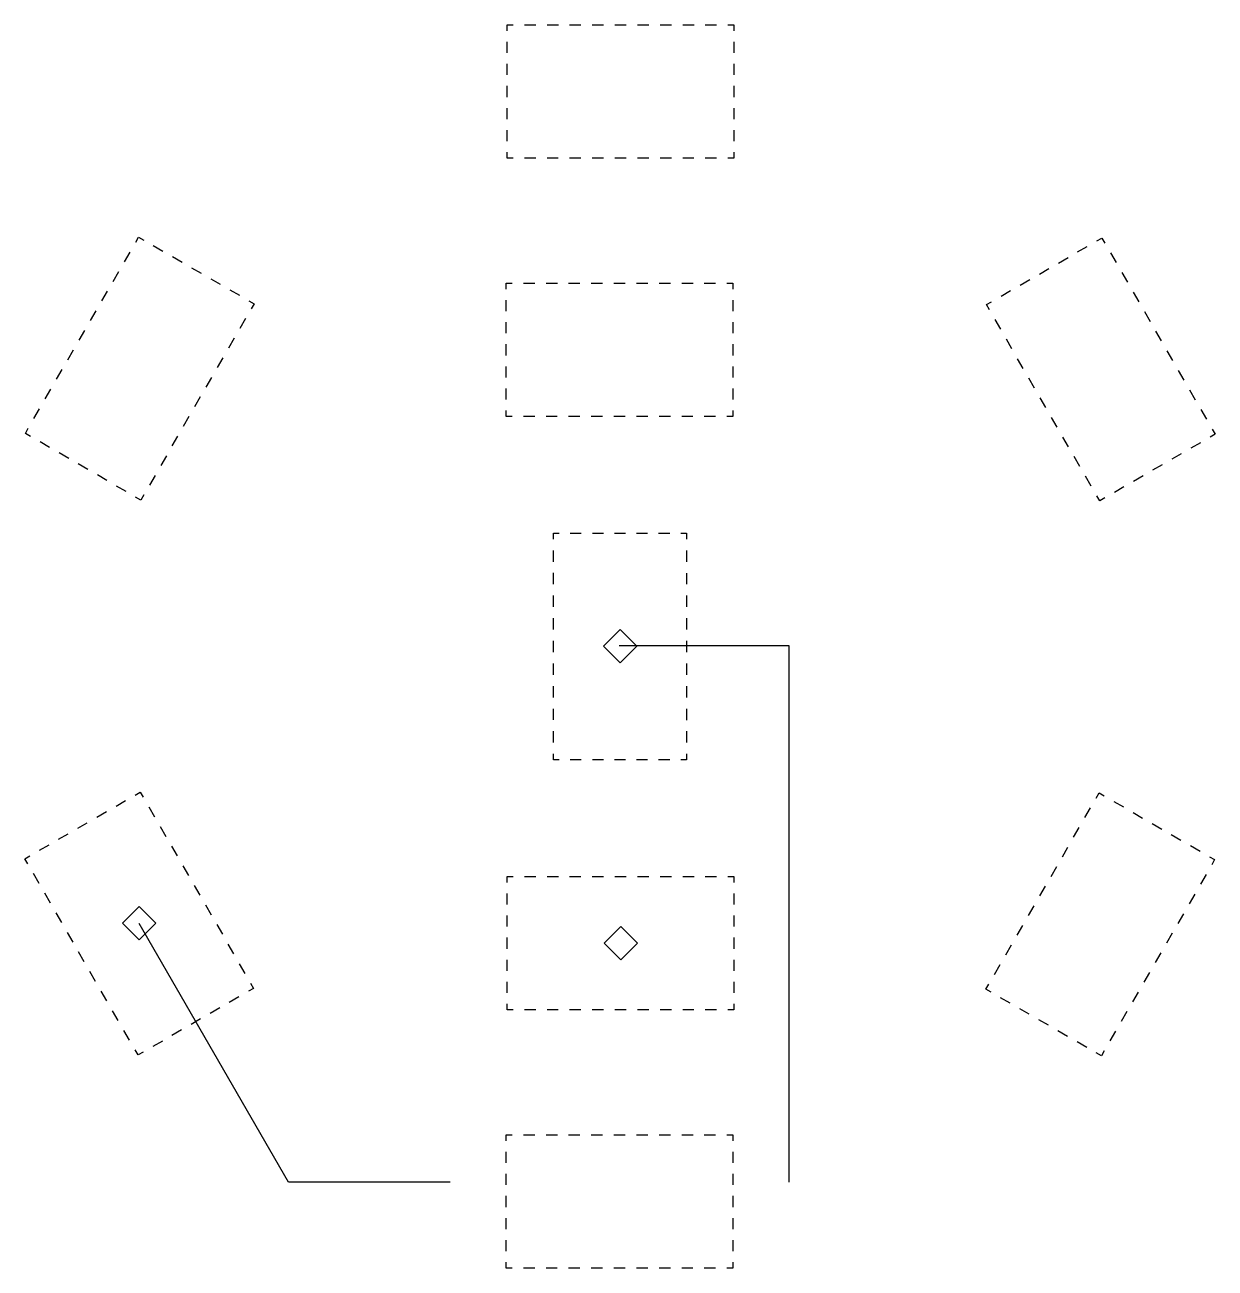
# Model space of a CAD drawing. Extents: x 3.3 to 21.2, y -20.2 to -1.6.
import ezdxf

# ---------------------------------------------------------------- set-up
doc = ezdxf.new("R2010")
doc.units = 0
for name, pattern in [('AI-LINETYPE-1', [0.339327, 0.169664, -0.169664]), ('AI-LINETYPE-10', [0.331566, 0.165783, -0.165783]), ('AI-LINETYPE-11', [0.339327, 0.169664, -0.169664]), ('AI-LINETYPE-12', [0.331566, 0.165783, -0.165783]), ('AI-LINETYPE-13', [0.339327, 0.169664, -0.169664]), ('AI-LINETYPE-14', [0.331566, 0.165783, -0.165783]), ('AI-LINETYPE-15', [0.339327, 0.169664, -0.169664]), ('AI-LINETYPE-16', [0.331566, 0.165783, -0.165783]), ('AI-LINETYPE-17', [0.339327, 0.169664, -0.169664]), ('AI-LINETYPE-18', [0.331566, 0.165783, -0.165783]), ('AI-LINETYPE-19', [0.339327, 0.169664, -0.169664]), ('AI-LINETYPE-2', [0.331566, 0.165783, -0.165783]), ('AI-LINETYPE-20', [0.331566, 0.165783, -0.165783]), ('AI-LINETYPE-21', [0.339327, 0.169664, -0.169664]), ('AI-LINETYPE-22', [0.331566, 0.165783, -0.165783]), ('AI-LINETYPE-23', [0.339327, 0.169664, -0.169664]), ('AI-LINETYPE-24', [0.331566, 0.165783, -0.165783]), ('AI-LINETYPE-25', [0.339327, 0.169664, -0.169664]), ('AI-LINETYPE-26', [0.331566, 0.165783, -0.165783]), ('AI-LINETYPE-27', [0.339327, 0.169664, -0.169664]), ('AI-LINETYPE-28', [0.331566, 0.165783, -0.165783]), ('AI-LINETYPE-29', [0.339327, 0.169664, -0.169664]), ('AI-LINETYPE-3', [0.339327, 0.169664, -0.169664]), ('AI-LINETYPE-30', [0.331566, 0.165783, -0.165783]), ('AI-LINETYPE-31', [0.339327, 0.169664, -0.169664]), ('AI-LINETYPE-32', [0.331566, 0.165783, -0.165783]), ('AI-LINETYPE-33', [0.339327, 0.169664, -0.169664]), ('AI-LINETYPE-34', [0.331566, 0.165783, -0.165783]), ('AI-LINETYPE-35', [0.339327, 0.169664, -0.169664]), ('AI-LINETYPE-36', [0.331566, 0.165783, -0.165783]), ('AI-LINETYPE-4', [0.331566, 0.165783, -0.165783]), ('AI-LINETYPE-5', [0.339327, 0.169664, -0.169664]), ('AI-LINETYPE-6', [0.331566, 0.165783, -0.165783]), ('AI-LINETYPE-7', [0.339327, 0.169664, -0.169664]), ('AI-LINETYPE-8', [0.331566, 0.165783, -0.165783]), ('AI-LINETYPE-9', [0.339327, 0.169664, -0.169664])]:
    doc.linetypes.add(name, pattern=pattern)
doc.layers.add('LAYER_1', color=7, linetype='CONTINUOUS')

# ---------------------------------------------------------------- blocks, each defined once
blk = doc.blocks.new('BLOCK_3')
at = {"layer": 'LAYER_1', "color": 1}
for points in [[(11.241, -9.282), (11.241, -9.194), (11.33, -9.194)], [(13.153, -9.194), (13.241, -9.194), (13.241, -9.282)], [(11.33, -12.594), (11.241, -12.594), (11.241, -12.506)], [(13.241, -12.506), (13.241, -12.594), (13.153, -12.594)]]:
    blk.add_lwpolyline(points, dxfattribs=at)
at = {"layer": 'LAYER_1', "color": 1, "linetype": 'AI-LINETYPE-4'}
blk.add_lwpolyline([(11.495, -9.194), (13.07, -9.194)], dxfattribs=at)
at = {"layer": 'LAYER_1', "color": 1, "linetype": 'AI-LINETYPE-3'}
blk.add_lwpolyline([(11.241, -12.336), (11.241, -9.367)], dxfattribs=at)
at = {"layer": 'LAYER_1', "color": 1, "linetype": 'AI-LINETYPE-1'}
blk.add_lwpolyline([(13.241, -9.452), (13.241, -12.421)], dxfattribs=at)
at = {"layer": 'LAYER_1', "color": 1, "linetype": 'AI-LINETYPE-2'}
blk.add_lwpolyline([(12.987, -12.594), (11.412, -12.594)], dxfattribs=at)
blk = doc.blocks.new('BLOCK_2')
at = {"layer": 'LAYER_1'}
blk.add_blockref('BLOCK_3', (0, 0), dxfattribs=at)
blk = doc.blocks.new('BLOCK_5')
at = {"layer": 'LAYER_1', "color": 1}
for points in [[(10.549, -14.433), (10.549, -14.345), (10.637, -14.345)], [(13.86, -14.345), (13.949, -14.345), (13.949, -14.433)], [(10.637, -16.345), (10.549, -16.345), (10.549, -16.257)], [(13.949, -16.257), (13.949, -16.345), (13.86, -16.345)]]:
    blk.add_lwpolyline(points, dxfattribs=at)
at = {"layer": 'LAYER_1', "color": 1, "linetype": 'AI-LINETYPE-5'}
blk.add_lwpolyline([(10.807, -14.345), (13.776, -14.345)], dxfattribs=at)
at = {"layer": 'LAYER_1', "color": 1, "linetype": 'AI-LINETYPE-8'}
blk.add_lwpolyline([(10.549, -16.091), (10.549, -14.516)], dxfattribs=at)
at = {"layer": 'LAYER_1', "color": 1, "linetype": 'AI-LINETYPE-6'}
blk.add_lwpolyline([(13.949, -14.599), (13.949, -16.174)], dxfattribs=at)
at = {"layer": 'LAYER_1', "color": 1, "linetype": 'AI-LINETYPE-7'}
blk.add_lwpolyline([(13.691, -16.345), (10.722, -16.345)], dxfattribs=at)
blk = doc.blocks.new('BLOCK_4')
at = {"layer": 'LAYER_1'}
blk.add_blockref('BLOCK_5', (0, 0), dxfattribs=at)
blk = doc.blocks.new('BLOCK_7')
at = {"layer": 'LAYER_1', "color": 1}
for points in [[(10.534, -5.531), (10.534, -5.443), (10.622, -5.443)], [(13.846, -5.443), (13.934, -5.443), (13.934, -5.531)], [(10.622, -7.443), (10.534, -7.443), (10.534, -7.355)], [(13.934, -7.355), (13.934, -7.443), (13.846, -7.443)]]:
    blk.add_lwpolyline(points, dxfattribs=at)
at = {"layer": 'LAYER_1', "color": 1, "linetype": 'AI-LINETYPE-11'}
blk.add_lwpolyline([(10.792, -5.443), (13.761, -5.443)], dxfattribs=at)
at = {"layer": 'LAYER_1', "color": 1, "linetype": 'AI-LINETYPE-10'}
blk.add_lwpolyline([(10.534, -7.189), (10.534, -5.614)], dxfattribs=at)
at = {"layer": 'LAYER_1', "color": 1, "linetype": 'AI-LINETYPE-12'}
blk.add_lwpolyline([(13.934, -5.697), (13.934, -7.272)], dxfattribs=at)
at = {"layer": 'LAYER_1', "color": 1, "linetype": 'AI-LINETYPE-9'}
blk.add_lwpolyline([(13.676, -7.443), (10.707, -7.443)], dxfattribs=at)
blk = doc.blocks.new('BLOCK_6')
at = {"layer": 'LAYER_1'}
blk.add_blockref('BLOCK_7', (0, 0), dxfattribs=at)
blk = doc.blocks.new('BLOCK_9')
at = {"layer": 'LAYER_1', "color": 1}
for points in [[(10.534, -18.309), (10.534, -18.221), (10.622, -18.221)], [(13.846, -18.221), (13.934, -18.221), (13.934, -18.309)], [(10.622, -20.221), (10.534, -20.221), (10.534, -20.133)], [(13.934, -20.133), (13.934, -20.221), (13.846, -20.221)]]:
    blk.add_lwpolyline(points, dxfattribs=at)
at = {"layer": 'LAYER_1', "color": 1, "linetype": 'AI-LINETYPE-15'}
blk.add_lwpolyline([(10.792, -18.221), (13.761, -18.221)], dxfattribs=at)
at = {"layer": 'LAYER_1', "color": 1, "linetype": 'AI-LINETYPE-14'}
blk.add_lwpolyline([(10.534, -19.967), (10.534, -18.392)], dxfattribs=at)
at = {"layer": 'LAYER_1', "color": 1, "linetype": 'AI-LINETYPE-16'}
blk.add_lwpolyline([(13.934, -18.475), (13.934, -20.05)], dxfattribs=at)
at = {"layer": 'LAYER_1', "color": 1, "linetype": 'AI-LINETYPE-13'}
blk.add_lwpolyline([(13.676, -20.221), (10.707, -20.221)], dxfattribs=at)
blk = doc.blocks.new('BLOCK_8')
at = {"layer": 'LAYER_1'}
blk.add_blockref('BLOCK_9', (0, 0), dxfattribs=at)
blk = doc.blocks.new('BLOCK_11')
at = {"layer": 'LAYER_1', "color": 1}
for points in [[(10.549, -1.655), (10.549, -1.567), (10.637, -1.567)], [(13.86, -1.567), (13.949, -1.567), (13.949, -1.655)], [(10.637, -3.567), (10.549, -3.567), (10.549, -3.479)], [(13.949, -3.479), (13.949, -3.567), (13.86, -3.567)]]:
    blk.add_lwpolyline(points, dxfattribs=at)
at = {"layer": 'LAYER_1', "color": 1, "linetype": 'AI-LINETYPE-17'}
blk.add_lwpolyline([(10.807, -1.567), (13.776, -1.567)], dxfattribs=at)
at = {"layer": 'LAYER_1', "color": 1, "linetype": 'AI-LINETYPE-20'}
blk.add_lwpolyline([(10.549, -3.313), (10.549, -1.738)], dxfattribs=at)
at = {"layer": 'LAYER_1', "color": 1, "linetype": 'AI-LINETYPE-18'}
blk.add_lwpolyline([(13.949, -1.821), (13.949, -3.396)], dxfattribs=at)
at = {"layer": 'LAYER_1', "color": 1, "linetype": 'AI-LINETYPE-19'}
blk.add_lwpolyline([(13.691, -3.567), (10.722, -3.567)], dxfattribs=at)
blk = doc.blocks.new('BLOCK_10')
at = {"layer": 'LAYER_1'}
blk.add_blockref('BLOCK_11', (0, 0), dxfattribs=at)
blk = doc.blocks.new('BLOCK_13')
at = {"layer": 'LAYER_1', "color": 1}
for points in [[(19.396, -4.809), (19.472, -4.765), (19.516, -4.841)], [(17.784, -5.841), (17.74, -5.765), (17.817, -5.721)], [(21.128, -7.633), (21.172, -7.709), (21.096, -7.753)], [(19.517, -8.665), (19.44, -8.709), (19.396, -8.633)]]:
    blk.add_lwpolyline(points, dxfattribs=at)
at = {"layer": 'LAYER_1', "color": 1, "linetype": 'AI-LINETYPE-24'}
blk.add_lwpolyline([(17.96, -5.638), (19.324, -4.85)], dxfattribs=at)
at = {"layer": 'LAYER_1', "color": 1, "linetype": 'AI-LINETYPE-21'}
blk.add_lwpolyline([(19.601, -4.988), (21.086, -7.559)], dxfattribs=at)
at = {"layer": 'LAYER_1', "color": 1, "linetype": 'AI-LINETYPE-23'}
blk.add_lwpolyline([(19.311, -8.486), (17.827, -5.914)], dxfattribs=at)
at = {"layer": 'LAYER_1', "color": 1, "linetype": 'AI-LINETYPE-22'}
blk.add_lwpolyline([(20.952, -7.836), (19.588, -8.624)], dxfattribs=at)
blk = doc.blocks.new('BLOCK_12')
at = {"layer": 'LAYER_1'}
blk.add_blockref('BLOCK_13', (0, 0), dxfattribs=at)
blk = doc.blocks.new('BLOCK_15')
at = {"layer": 'LAYER_1', "color": 1, "linetype": 'AI-LINETYPE-27'}
blk.add_lwpolyline([(17.862, -15.813), (19.346, -13.241)], dxfattribs=at)
at = {"layer": 'LAYER_1', "color": 1}
for points in [[(19.389, -13.168), (19.433, -13.092), (19.509, -13.136)], [(21.089, -14.048), (21.165, -14.092), (21.121, -14.168)], [(17.809, -16.08), (17.733, -16.036), (17.777, -15.96)], [(19.509, -16.96), (19.465, -17.036), (19.389, -16.992)]]:
    blk.add_lwpolyline(points, dxfattribs=at)
at = {"layer": 'LAYER_1', "color": 1, "linetype": 'AI-LINETYPE-28'}
blk.add_lwpolyline([(19.653, -13.219), (21.017, -14.006)], dxfattribs=at)
at = {"layer": 'LAYER_1', "color": 1, "linetype": 'AI-LINETYPE-25'}
blk.add_lwpolyline([(21.036, -14.315), (19.552, -16.886)], dxfattribs=at)
at = {"layer": 'LAYER_1', "color": 1, "linetype": 'AI-LINETYPE-26'}
blk.add_lwpolyline([(19.245, -16.909), (17.881, -16.122)], dxfattribs=at)
blk = doc.blocks.new('BLOCK_14')
at = {"layer": 'LAYER_1'}
blk.add_blockref('BLOCK_15', (0, 0), dxfattribs=at)
blk = doc.blocks.new('BLOCK_17')
at = {"layer": 'LAYER_1', "color": 1, "linetype": 'AI-LINETYPE-30'}
blk.add_lwpolyline([(3.53, -13.952), (4.894, -13.164)], dxfattribs=at)
at = {"layer": 'LAYER_1', "color": 1}
for points in [[(4.966, -13.123), (5.042, -13.079), (5.086, -13.155)], [(3.354, -14.155), (3.31, -14.079), (3.387, -14.035)], [(6.698, -15.947), (6.742, -16.023), (6.666, -16.067)], [(5.087, -16.979), (5.01, -17.023), (4.966, -16.947)]]:
    blk.add_lwpolyline(points, dxfattribs=at)
at = {"layer": 'LAYER_1', "color": 1, "linetype": 'AI-LINETYPE-31'}
blk.add_lwpolyline([(5.171, -13.302), (6.656, -15.874)], dxfattribs=at)
at = {"layer": 'LAYER_1', "color": 1, "linetype": 'AI-LINETYPE-29'}
blk.add_lwpolyline([(4.881, -16.8), (3.397, -14.229)], dxfattribs=at)
at = {"layer": 'LAYER_1', "color": 1, "linetype": 'AI-LINETYPE-32'}
blk.add_lwpolyline([(6.522, -16.15), (5.158, -16.938)], dxfattribs=at)
blk = doc.blocks.new('BLOCK_16')
at = {"layer": 'LAYER_1'}
blk.add_blockref('BLOCK_17', (0, 0), dxfattribs=at)
blk = doc.blocks.new('BLOCK_19')
at = {"layer": 'LAYER_1', "color": 1}
for points in [[(4.974, -4.828), (5.018, -4.752), (5.094, -4.796)], [(6.673, -5.708), (6.75, -5.752), (6.706, -5.828)], [(3.394, -7.741), (3.318, -7.696), (3.362, -7.62)], [(5.094, -8.62), (5.05, -8.696), (4.973, -8.652)]]:
    blk.add_lwpolyline(points, dxfattribs=at)
at = {"layer": 'LAYER_1', "color": 1, "linetype": 'AI-LINETYPE-33'}
blk.add_lwpolyline([(3.447, -7.473), (4.931, -4.902)], dxfattribs=at)
at = {"layer": 'LAYER_1', "color": 1, "linetype": 'AI-LINETYPE-34'}
blk.add_lwpolyline([(5.238, -4.879), (6.601, -5.666)], dxfattribs=at)
at = {"layer": 'LAYER_1', "color": 1, "linetype": 'AI-LINETYPE-35'}
blk.add_lwpolyline([(6.621, -5.975), (5.136, -8.547)], dxfattribs=at)
at = {"layer": 'LAYER_1', "color": 1, "linetype": 'AI-LINETYPE-36'}
blk.add_lwpolyline([(4.83, -8.569), (3.466, -7.782)], dxfattribs=at)
blk = doc.blocks.new('BLOCK_18')
at = {"layer": 'LAYER_1'}
blk.add_blockref('BLOCK_19', (0, 0), dxfattribs=at)
blk = doc.blocks.new('BLOCK_20')
at = {"layer": 'LAYER_1', "color": 1}
blk.add_lwpolyline([(11.992, -10.888), (12.242, -10.638), (12.492, -10.888), (12.242, -11.138), (11.992, -10.888), (11.992, -10.888)], dxfattribs=at)
blk = doc.blocks.new('BLOCK_21')
at = {"layer": 'LAYER_1', "color": 1}
blk.add_lwpolyline([(12.006, -15.345), (12.256, -15.095), (12.506, -15.345), (12.256, -15.595), (12.006, -15.345), (12.006, -15.345)], dxfattribs=at)
blk = doc.blocks.new('BLOCK_22')
at = {"layer": 'LAYER_1', "color": 1}
blk.add_lwpolyline([(4.776, -15.045), (5.026, -14.795), (5.276, -15.045), (5.026, -15.295), (4.776, -15.045), (4.776, -15.045)], dxfattribs=at)

msp = doc.modelspace()

# ---------------------------------------------------------------- linework, layer by layer
at = {"layer": 'LAYER_1', "color": 1}
for points in [[(12.227, -10.881), (14.774, -10.881), (14.774, -10.894), (14.774, -18.932)], [(9.694, -18.932), (7.267, -18.932), (7.266, -18.931), (5.025, -15.048)]]:
    msp.add_lwpolyline(points, dxfattribs=at)

# ---------------------------------------------------------------- block references
at = {"layer": 'LAYER_1'}
for name in ['BLOCK_10', 'BLOCK_18', 'BLOCK_12', 'BLOCK_6', 'BLOCK_2', 'BLOCK_20', 'BLOCK_16', 'BLOCK_14', 'BLOCK_4', 'BLOCK_22', 'BLOCK_21', 'BLOCK_8']:
    msp.add_blockref(name, (0, 0), dxfattribs=at)

doc.saveas('drawing.dxf')
